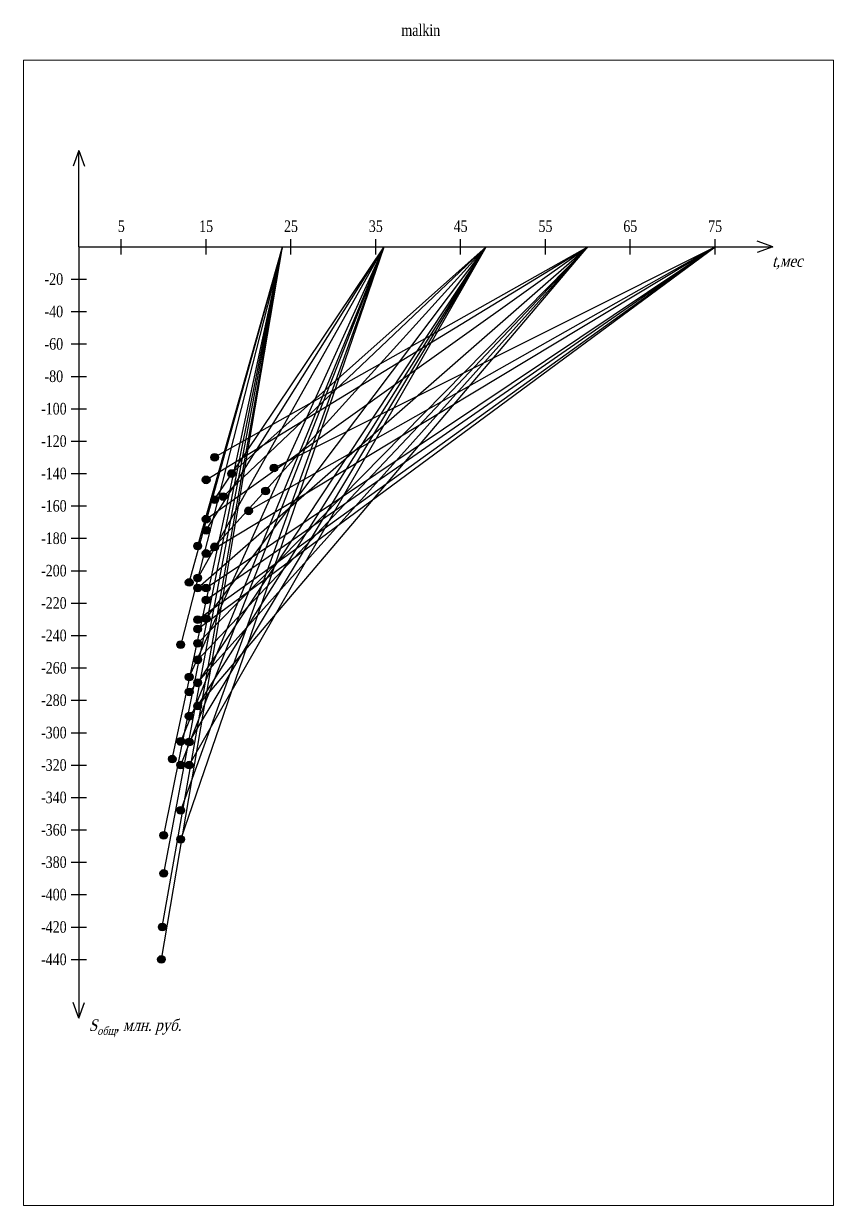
# Model space of a CAD drawing. Header units: millimetres. Extents: x -180 to 58926, y -10791 to 13515.
# Drawn here: x 2348 to 4448, y 3384 to 6448 of the extents above; entities that cross this region are included whole.
import ezdxf

# ---------------------------------------------------------------- set-up
doc = ezdxf.new("R2010")
doc.units = ezdxf.units.MM
for name, color, linetype, lineweight in [('basic', 95, 'Continuous', 30), ('text', 13, 'Continuous', 20), ('thin', 153, 'Continuous', 18)]:
    doc.layers.add(name, color=color, linetype=linetype, lineweight=lineweight)
doc.styles.add('GOST-2.304_Type-B_shrink', font='', dxfattribs={"width": 0.8})
doc.styles.add('Structures', font='isocpeur.ttf', dxfattribs={"width": 0.85, "oblique": 15})
doc.styles.get('GOST-2.304_Type-B_shrink').set_extended_font_data('GOST Common')

msp = doc.modelspace()

# ---------------------------------------------------------------- hatches: boundary and pattern name
at = {"layer": 'basic'}
h = msp.add_hatch(color=256, dxfattribs=at)
h.dxf.hatch_style = 1
h.paths.add_polyline_path([(2833.276, 5323.702, 1), (2853.276, 5323.702, 1)])
h = msp.add_hatch(color=256, dxfattribs=at)
h.dxf.hatch_style = 1
h.paths.add_polyline_path([(2987.276, 5296.024, 1), (3007.276, 5296.024, 1)])
h = msp.add_hatch(color=256, dxfattribs=at)
h.dxf.hatch_style = 1
h.paths.add_polyline_path([(2811.276, 5265.052, 1), (2831.276, 5265.052, 1)])
h = msp.add_hatch(color=256, dxfattribs=at)
h.dxf.hatch_style = 1
h.paths.add_polyline_path([(2877.276, 5281.447, 1), (2897.276, 5281.447, 1)])
h = msp.add_hatch(color=256, dxfattribs=at)
h.dxf.hatch_style = 1
h.paths.add_polyline_path([(2965.276, 5236.267, 1), (2985.276, 5236.267, 1)])
h = msp.add_hatch(color=256, dxfattribs=at)
h.dxf.hatch_style = 1
h.paths.add_polyline_path([(2833.276, 5213.805, 1), (2853.276, 5213.805, 1)])
h = msp.add_hatch(color=256, dxfattribs=at)
h.dxf.hatch_style = 1
h.paths.add_polyline_path([(2855.276, 5221.696, 1), (2875.276, 5221.696, 1)])
h = msp.add_hatch(color=256, dxfattribs=at)
h.dxf.hatch_style = 1
h.paths.add_polyline_path([(2921.276, 5184.731, 1), (2941.276, 5184.731, 1)])
h = msp.add_hatch(color=256, dxfattribs=at)
h.dxf.hatch_style = 1
h.paths.add_polyline_path([(2811.276, 5163.244, 1), (2831.276, 5163.244, 1)])
h = msp.add_hatch(color=256, dxfattribs=at)
h.dxf.hatch_style = 1
h.paths.add_polyline_path([(2811.276, 5134.24, 1), (2831.276, 5134.24, 1)])
h = msp.add_hatch(color=256, dxfattribs=at)
h.dxf.hatch_style = 1
h.paths.add_polyline_path([(2789.276, 5093.607, 1), (2809.276, 5093.607, 1)])
h = msp.add_hatch(color=256, dxfattribs=at)
h.dxf.hatch_style = 1
h.paths.add_polyline_path([(2833.276, 5091.375, 1), (2853.276, 5091.375, 1)])
h = msp.add_hatch(color=256, dxfattribs=at)
h.dxf.hatch_style = 1
h.paths.add_polyline_path([(2811.276, 5074.229, 1), (2831.276, 5074.229, 1)])
h = msp.add_hatch(color=256, dxfattribs=at)
h.dxf.hatch_style = 1
h.paths.add_polyline_path([(2767.276, 4999.158, 1), (2787.276, 4999.158, 1)])
h = msp.add_hatch(color=256, dxfattribs=at)
h.dxf.hatch_style = 1
h.paths.add_polyline_path([(2789.276, 5010.328, 1), (2809.276, 5010.328, 1)])
h = msp.add_hatch(color=256, dxfattribs=at)
h.dxf.hatch_style = 1
h.paths.add_polyline_path([(2789.276, 4984.766, 1), (2809.276, 4984.766, 1)])
h = msp.add_hatch(color=256, dxfattribs=at)
h.dxf.hatch_style = 1
h.paths.add_polyline_path([(2811.276, 4984.67, 1), (2831.276, 4984.67, 1)])
h = msp.add_hatch(color=256, dxfattribs=at)
h.dxf.hatch_style = 1
h.paths.add_polyline_path([(2811.276, 4953.642, 1), (2831.276, 4953.642, 1)])
h = msp.add_hatch(color=256, dxfattribs=at)
h.dxf.hatch_style = 1
h.paths.add_polyline_path([(2789.276, 4902.785, 1), (2809.276, 4902.785, 1)])
h = msp.add_hatch(color=256, dxfattribs=at)
h.dxf.hatch_style = 1
h.paths.add_polyline_path([(2811.276, 4905.157, 1), (2831.276, 4905.157, 1)])
h = msp.add_hatch(color=256, dxfattribs=at)
h.dxf.hatch_style = 1
h.paths.add_polyline_path([(2789.276, 4878.548, 1), (2809.276, 4878.548, 1)])
h = msp.add_hatch(color=256, dxfattribs=at)
h.dxf.hatch_style = 1
h.paths.add_polyline_path([(2745.276, 4837.706, 1), (2765.276, 4837.706, 1)])
h = msp.add_hatch(color=256, dxfattribs=at)
h.dxf.hatch_style = 1
h.paths.add_polyline_path([(2789.276, 4841.3, 1), (2809.276, 4841.3, 1)])
h = msp.add_hatch(color=256, dxfattribs=at)
h.dxf.hatch_style = 1
h.paths.add_polyline_path([(2789.276, 4798.454, 1), (2809.276, 4798.454, 1)])
h = msp.add_hatch(color=256, dxfattribs=at)
h.dxf.hatch_style = 1
h.paths.add_polyline_path([(2767.276, 4753.75, 1), (2787.276, 4753.75, 1)])
h = msp.add_hatch(color=256, dxfattribs=at)
h.dxf.hatch_style = 1
h.paths.add_polyline_path([(2767.276, 4715.223, 1), (2787.276, 4715.223, 1)])
h = msp.add_hatch(color=256, dxfattribs=at)
h.dxf.hatch_style = 1
h.paths.add_polyline_path([(2789.276, 4738.754, 1), (2809.276, 4738.754, 1)])
h = msp.add_hatch(color=256, dxfattribs=at)
h.dxf.hatch_style = 1
h.paths.add_polyline_path([(2789.276, 4679.056, 1), (2809.276, 4679.056, 1)])
h = msp.add_hatch(color=256, dxfattribs=at)
h.dxf.hatch_style = 1
h.paths.add_polyline_path([(2767.276, 4652.195, 1), (2787.276, 4652.195, 1)])
h = msp.add_hatch(color=256, dxfattribs=at)
h.dxf.hatch_style = 1
h.paths.add_polyline_path([(2745.276, 4586.624, 1), (2765.276, 4586.624, 1)])
h = msp.add_hatch(color=256, dxfattribs=at)
h.dxf.hatch_style = 1
h.paths.add_polyline_path([(2767.276, 4585.253, 1), (2787.276, 4585.253, 1)])
h = msp.add_hatch(color=256, dxfattribs=at)
h.dxf.hatch_style = 1
h.paths.add_polyline_path([(2723.276, 4540.988, 1), (2743.276, 4540.988, 1)])
h = msp.add_hatch(color=256, dxfattribs=at)
h.dxf.hatch_style = 1
h.paths.add_polyline_path([(2745.276, 4525.447, 1), (2765.276, 4525.447, 1)])
h = msp.add_hatch(color=256, dxfattribs=at)
h.dxf.hatch_style = 1
h.paths.add_polyline_path([(2767.276, 4525.447, 1), (2787.276, 4525.447, 1)])
h = msp.add_hatch(color=256, dxfattribs=at)
h.dxf.hatch_style = 1
h.paths.add_polyline_path([(2745.276, 4407.985, 1), (2765.276, 4407.985, 1)])
h = msp.add_hatch(color=256, dxfattribs=at)
h.dxf.hatch_style = 1
h.paths.add_polyline_path([(2701.276, 4343.199, 1), (2721.276, 4343.199, 1)])
h = msp.add_hatch(color=256, dxfattribs=at)
h.dxf.hatch_style = 1
h.paths.add_polyline_path([(2745.276, 4332.655, 1), (2765.276, 4332.655, 1)])
h = msp.add_hatch(color=256, dxfattribs=at)
h.dxf.hatch_style = 1
h.paths.add_polyline_path([(2701.276, 4244.496, 1), (2721.276, 4244.496, 1)])
h = msp.add_hatch(color=256, dxfattribs=at)
h.dxf.hatch_style = 1
h.paths.add_polyline_path([(2697.511, 4105.447, 1), (2717.511, 4105.447, 1)])
h = msp.add_hatch(color=256, dxfattribs=at)
h.dxf.hatch_style = 1
h.paths.add_polyline_path([(2695.237, 4021.447, 1), (2715.237, 4021.447, 1)])

# ---------------------------------------------------------------- linework, layer by layer
for p, q in [((2491.276, 6119.447), (2476.689, 6078.843)), ((2491.276, 5869.447), (2491.276, 6119.447)), ((2491.276, 6119.447), (2505.864, 6078.843)), ((2601.276, 5849.447), (2601.276, 5889.447)), ((2821.276, 5849.447), (2821.276, 5889.447)), ((3041.276, 5849.447), (3041.276, 5889.447)), ((3261.276, 5849.447), (3261.276, 5889.447)), ((3481.276, 5849.447), (3481.276, 5889.447)), ((3701.276, 5849.447), (3701.276, 5889.447)), ((3921.276, 5849.447), (3921.276, 5889.447)), ((4141.276, 5849.447), (4141.276, 5889.447)), ((4291.276, 5869.447), (4250.672, 5884.034)), ((2491.276, 5869.447), (4291.276, 5869.447)), ((2491.276, 5869.447), (2491.276, 3869.447)), ((2705.237, 4021.447), (3019.276, 5869.447)), ((2707.511, 4105.447), (3019.276, 5869.447)), ((2711.276, 4244.496), (3019.276, 5869.447)), ((2711.276, 4343.199), (3019.276, 5869.447)), ((2733.276, 4540.988), (3019.276, 5869.447)), ((3019.276, 5869.447), (2755.276, 4837.706)), ((2755.276, 4586.624), (3283.276, 5869.447)), ((2755.276, 4407.985), (3283.276, 5869.447)), ((2755.276, 4525.447), (3283.276, 5869.447)), ((2755.276, 4332.655), (3283.276, 5869.447)), ((2777.276, 4999.158), (3019.276, 5869.447)), ((2777.276, 4753.75), (3283.276, 5869.447)), ((2777.276, 4585.253), (3547.276, 5869.447)), ((2777.276, 4525.447), (3547.276, 5869.447)), ((2777.276, 4715.223), (3811.276, 5869.447)), ((2777.276, 4652.195), (3811.276, 5869.447)), ((2799.276, 4902.785), (4141.276, 5869.447)), ((2799.276, 4878.548), (4141.276, 5869.447)), ((2799.276, 5093.607), (3019.276, 5869.447)), ((2799.276, 5010.328), (3283.276, 5869.447)), ((2799.276, 4679.056), (3547.276, 5869.447)), ((2799.276, 4738.754), (3547.276, 5869.447)), ((2799.276, 4984.766), (3811.276, 5869.447)), ((2799.276, 4798.454), (3811.276, 5869.447)), ((2799.276, 4841.3), (3811.276, 5869.447)), ((2821.276, 5074.229), (4141.276, 5869.447)), ((2821.276, 4953.642), (4141.276, 5869.447)), ((2821.276, 4984.67), (4141.276, 5869.447)), ((2821.276, 5134.24), (3283.276, 5869.447)), ((2821.276, 4905.157), (3547.276, 5869.447)), ((2821.276, 5265.052), (3811.276, 5869.447)), ((2821.276, 5163.244), (3811.276, 5869.447)), ((2843.276, 5213.805), (3283.276, 5869.447)), ((2843.276, 5091.375), (3547.276, 5869.447)), ((2843.276, 5323.702), (3811.276, 5869.447)), ((2865.276, 5221.696), (3547.276, 5869.447)), ((2887.276, 5281.447), (3547.276, 5869.447)), ((2931.276, 5184.731), (4141.276, 5869.447)), ((2997.276, 5296.024), (4141.276, 5869.447)), ((4291.276, 5869.447), (4250.672, 5854.859)), ((2471.276, 5785.447), (2511.276, 5785.447)), ((2471.276, 5701.447), (2511.276, 5701.447)), ((2471.276, 5617.447), (2511.276, 5617.447)), ((2471.276, 5533.447), (2511.276, 5533.447)), ((2471.276, 5449.447), (2511.276, 5449.447)), ((2471.276, 5365.447), (2511.276, 5365.447)), ((2471.276, 5281.447), (2511.276, 5281.447)), ((2471.276, 5197.447), (2511.276, 5197.447)), ((2471.276, 5113.447), (2511.276, 5113.447)), ((2471.276, 5029.447), (2511.276, 5029.447)), ((2471.276, 4945.447), (2511.276, 4945.447)), ((2471.276, 4861.447), (2511.276, 4861.447)), ((2471.276, 4777.447), (2511.276, 4777.447)), ((2471.276, 4693.447), (2511.276, 4693.447)), ((2471.276, 4609.447), (2511.276, 4609.447)), ((2471.276, 4525.447), (2511.276, 4525.447)), ((2471.276, 4441.447), (2511.276, 4441.447)), ((2471.276, 4357.447), (2511.276, 4357.447)), ((2471.276, 4273.447), (2511.276, 4273.447)), ((2471.276, 4189.447), (2511.276, 4189.447)), ((2471.276, 4105.447), (2511.276, 4105.447)), ((2471.276, 4021.447), (2511.276, 4021.447)), ((2491.276, 3869.447), (2476.689, 3910.051)), ((2491.276, 3869.447), (2505.864, 3910.051))]:
    msp.add_line(p, q, dxfattribs=at)
for centre in [(2843.276, 5323.702), (2997.276, 5296.024), (2821.276, 5265.052), (2887.276, 5281.447), (2975.276, 5236.267), (2843.276, 5213.805), (2865.276, 5221.696), (2931.276, 5184.731), (2821.276, 5163.244), (2821.276, 5134.24), (2799.276, 5093.607), (2843.276, 5091.375), (2821.276, 5074.229), (2777.276, 4999.158), (2799.276, 5010.328), (2799.276, 4984.766), (2821.276, 4984.67), (2821.276, 4953.642), (2799.276, 4902.785), (2821.276, 4905.157), (2799.276, 4878.548), (2755.276, 4837.706), (2799.276, 4841.3), (2799.276, 4798.454), (2777.276, 4753.75), (2777.276, 4715.223), (2799.276, 4738.754), (2799.276, 4679.056), (2777.276, 4652.195), (2755.276, 4586.624), (2777.276, 4585.253), (2733.276, 4540.988), (2755.276, 4525.447), (2777.276, 4525.447), (2755.276, 4407.985), (2711.276, 4343.199), (2755.276, 4332.655), (2711.276, 4244.496), (2707.511, 4105.447), (2705.237, 4021.447)]:
    msp.add_circle(centre, 10, dxfattribs=at)
at = {"layer": 'thin'}
for p, q in [((2347.918, 6353.68), (4447.918, 6353.68)), ((2347.918, 3383.68), (2347.918, 6353.68)), ((4447.918, 6353.68), (4447.918, 3383.68)), ((4447.918, 3383.68), (2347.918, 3383.68))]:
    msp.add_line(p, q, dxfattribs=at)

# ---------------------------------------------------------------- texts
at = {"layer": 'text', "char_height": 30, "attachment_point": 5, "style": 'GOST-2.304_Type-B_shrink'}
for s, insert in [('{\\fTimes New Roman|b0|i0|c0|p18;malkin}', (3377.939, 6431.14)), ('{\\fTimes New Roman|b0|i0|c204|p18;5}', (2601.276, 5922.653)), ('{\\fTimes New Roman|b0|i0|c204|p18;15}', (2821.276, 5922.653)), ('{\\fTimes New Roman|b0|i0|c204|p18;25}', (3041.276, 5922.653)), ('{\\fTimes New Roman|b0|i0|c204|p18;35}', (3261.276, 5922.653)), ('{\\fTimes New Roman|b0|i0|c204|p18;45}', (3481.276, 5922.653)), ('{\\fTimes New Roman|b0|i0|c204|p18;55}', (3701.276, 5922.653)), ('{\\fTimes New Roman|b0|i0|c204|p18;65}', (3921.276, 5922.653)), ('{\\fTimes New Roman|b0|i0|c204|p18;75}', (4141.276, 5922.653)), ('{\\fTimes New Roman|b0|i0|c204|p18;-20}', (2426.266, 5785.447)), ('{\\fTimes New Roman|b0|i0|c204|p18;-40}', (2426.266, 5701.447)), ('{\\fTimes New Roman|b0|i0|c204|p18;-60}', (2426.266, 5617.447)), ('{\\fTimes New Roman|b0|i0|c204|p18;-80}', (2426.266, 5533.447)), ('{\\fTimes New Roman|b0|i0|c204|p18;-100}', (2426.266, 5449.447)), ('{\\fTimes New Roman|b0|i0|c204|p18;-120}', (2426.266, 5365.447)), ('{\\fTimes New Roman|b0|i0|c204|p18;-140}', (2426.266, 5281.447)), ('{\\fTimes New Roman|b0|i0|c204|p18;-160}', (2426.266, 5197.447)), ('{\\fTimes New Roman|b0|i0|c204|p18;-180}', (2426.266, 5113.447)), ('{\\fTimes New Roman|b0|i0|c204|p18;-200}', (2426.266, 5029.447)), ('{\\fTimes New Roman|b0|i0|c204|p18;-220}', (2426.266, 4945.447)), ('{\\fTimes New Roman|b0|i0|c204|p18;-240}', (2426.266, 4861.447)), ('{\\fTimes New Roman|b0|i0|c204|p18;-260}', (2426.266, 4777.447)), ('{\\fTimes New Roman|b0|i0|c204|p18;-280}', (2426.266, 4693.447)), ('{\\fTimes New Roman|b0|i0|c204|p18;-300}', (2426.266, 4609.447)), ('{\\fTimes New Roman|b0|i0|c204|p18;-320}', (2426.266, 4525.447)), ('{\\fTimes New Roman|b0|i0|c204|p18;-340}', (2426.266, 4441.447)), ('{\\fTimes New Roman|b0|i0|c204|p18;-360}', (2426.266, 4357.447)), ('{\\fTimes New Roman|b0|i0|c204|p18;-380}', (2426.266, 4273.447)), ('{\\fTimes New Roman|b0|i0|c204|p18;-400}', (2426.266, 4189.447)), ('{\\fTimes New Roman|b0|i0|c204|p18;-420}', (2426.266, 4105.447)), ('{\\fTimes New Roman|b0|i0|c204|p18;-440}', (2426.266, 4021.447))]:
    msp.add_mtext_dynamic_manual_height_columns(s, width=30, gutter_width=125, heights=[0], dxfattribs=dict(at, insert=insert))
at = {"layer": 'text', "char_height": 30, "attachment_point": 5, "style": 'Structures'}
for s, insert, width in [('{\\fTimes New Roman|b0|i0|c0|p18;t,\\fTimes New Roman|b0|i0|c204|p18;мес}', (4328.661, 5829.112), 118.5502), ('\\A1;{\\fTimes New Roman|b0|i0|c0|p18;S\\fTimes New Roman|b0|i0|c204|p18;\\H0.7x;\\S^ общ;\\fTimes New Roman|b0|i0|c0|p18;\\H1.42857x;,\\fTimes New Roman|b0|i0|c204|p18; млн. руб.}', (2637.12, 3845.982), 265.29858)]:
    msp.add_mtext(s, dxfattribs=dict(at, insert=insert, width=width))

doc.saveas('drawing.dxf')
